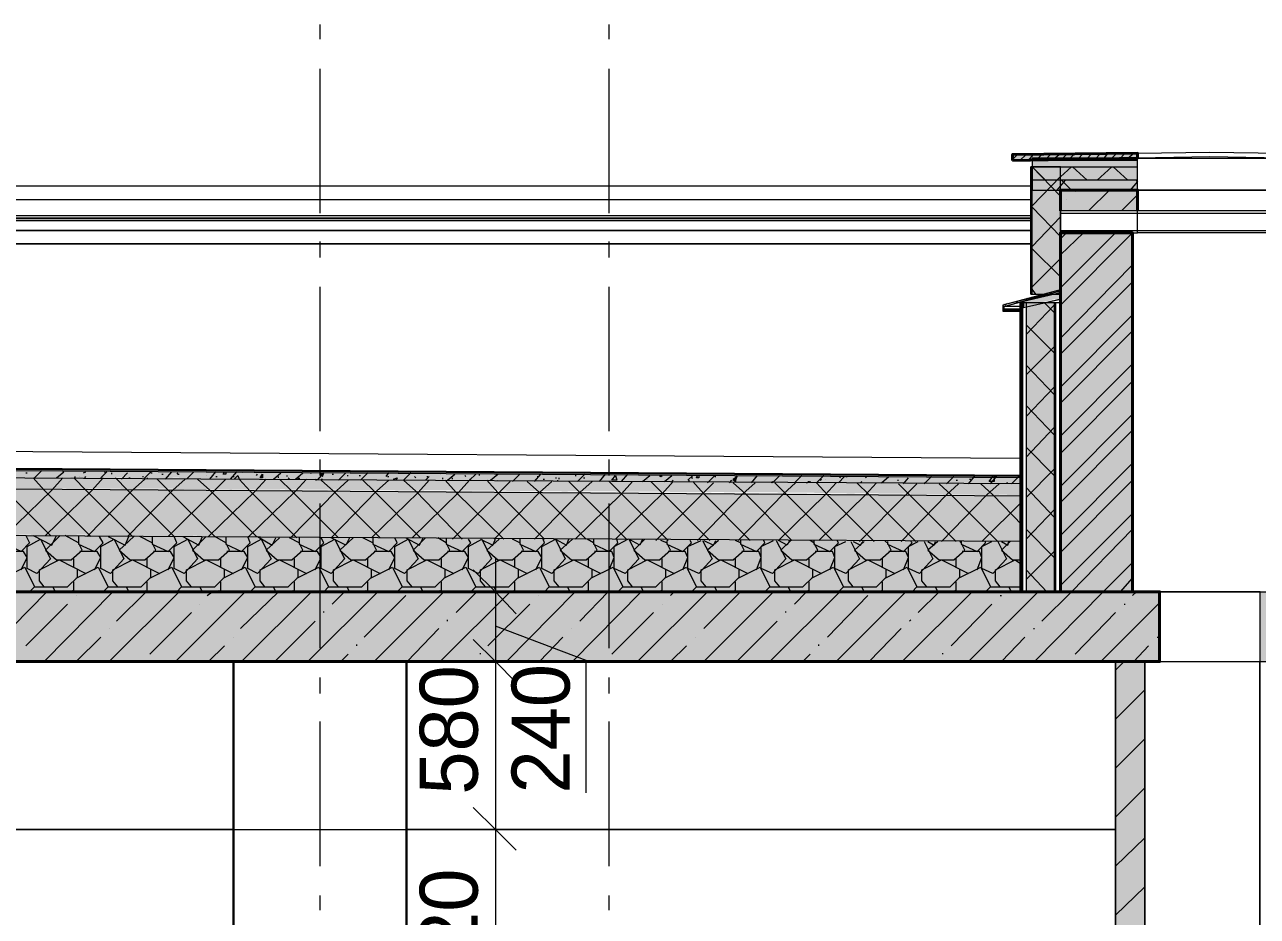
# Model space of a CAD drawing. Header units: millimetres. Extents: x -135211 to 49383, y -8033 to 228499.
# Drawn here: x -73166 to -68908, y 10662 to 13744 of the extents above; entities that cross this region are included whole.
import ezdxf

# ---------------------------------------------------------------- set-up
doc = ezdxf.new("R2010")
doc.units = ezdxf.units.MM
doc.layers.add('PDF _Геометрия', color=7, linetype='Continuous', true_color=0x1d1d1d)
doc.layers.add('PDF _Сплошная заливка', color=7, linetype='Continuous', true_color=0xffffff)
doc.layers.add('PDF _Текст', color=7, linetype='Continuous')

msp = doc.modelspace()

# ---------------------------------------------------------------- hatches: boundary and pattern name
at = {"layer": 'PDF _Сплошная заливка', "transparency": 33554559}
h = msp.add_hatch(color=256, dxfattribs=at)
h.paths.add_polyline_path([(-69322.1, 13282.3), (-69322.1, 13299.2), (-69753.9, 13299.2), (-69753.9, 13278), (-69538, 13282.3)])
h.paths.add_polyline_path([(-68441.7, 13278), (-68390.9, 13273.8), (-68390.9, 13299.2), (-68822.6, 13299.2), (-68822.6, 13282.3), (-68632.1, 13282.3)])
h = msp.add_hatch(color=256, dxfattribs=at)
h.paths.add_polyline_path([(-69322.1, 13252.6), (-69322.1, 13273.8), (-69686.2, 13273.8), (-69686.2, 13252.6)])
h.paths.add_polyline_path([(-68822.6, 13273.8), (-68822.6, 13252.6), (-68458.6, 13252.6), (-68458.6, 13273.8)])
h = msp.add_hatch(color=256, dxfattribs=at)
h.paths.add_polyline_path([(-69322.1, 13206.1), (-69322.1, 13252.6), (-69686.2, 13252.6), (-69686.2, 13206.1)])
h.paths.add_polyline_path([(-68822.6, 13252.6), (-68822.6, 13206.1), (-68458.6, 13206.1), (-68458.6, 13252.6)])
h = msp.add_hatch(color=256, dxfattribs=at)
h.paths.add_polyline_path([(-69322.1, 13172.2), (-69322.1, 13206.1), (-69686.2, 13206.1), (-69686.2, 13172.2)])
h.paths.add_polyline_path([(-68822.6, 13206.1), (-68822.6, 13172.2), (-68458.6, 13172.2), (-68458.6, 13206.1)])
h = msp.add_hatch(color=256, dxfattribs=at)
h.paths.add_polyline_path([(-69322.1, 13100.2), (-69322.1, 13172.2), (-69588.8, 13172.2), (-69588.8, 13100.2)])
h.paths.add_polyline_path([(-68822.6, 13172.2), (-68822.6, 13100.2), (-68556, 13100.2), (-68556, 13172.2)])
h = msp.add_hatch(color=256, dxfattribs=at)
h.paths.add_polyline_path([(-69660.8, 12812.4), (-69652.3, 12808.2), (-69652.3, 12812.4)])
h.paths.add_polyline_path([(-69707.3, 12799.7), (-69694.7, 12795.5), (-69694.7, 12799.7)])
h.paths.add_polyline_path([(-69737, 12791.2), (-69724.3, 12787), (-69724.3, 12791.2)])
h.paths.add_polyline_path([(-69673.5, 12808.2), (-69665, 12803.9), (-69665, 12808.2)])
h.paths.add_polyline_path([(-69753.9, 12787), (-69737, 12782.8), (-69737, 12787)])
h.paths.add_polyline_path([(-69643.9, 12816.6), (-69639.6, 12812.4), (-69639.6, 12816.6)])
h.paths.add_polyline_path([(-69724.3, 12795.5), (-69711.6, 12791.2), (-69711.6, 12795.5)])
h.paths.add_polyline_path([(-69626.9, 12820.9), (-69622.7, 12816.6), (-69622.7, 12820.9)])
h.paths.add_polyline_path([(-69690.4, 12803.9), (-69682, 12799.7), (-69682, 12803.9)])
h.paths.add_polyline_path([(-69787.8, 12757.4), (-69783.5, 12774.3), (-69766.6, 12778.5), (-69753.9, 12782.8), (-69770.8, 12782.8), (-69787.8, 12778.5)])
h = msp.add_hatch(color=256, dxfattribs=at)
h.paths.add_polyline_path([(-69715.8, 12770.1), (-69694.7, 12774.3), (-69660.8, 12782.8), (-69639.6, 12787), (-69605.8, 12795.5), (-69588.8, 12795.5), (-69588.8, 12816.6), (-69605.8, 12816.6), (-69639.6, 12808.2), (-69660.8, 12803.9), (-69694.7, 12795.5), (-69715.8, 12791.2)])
h.paths.add_polyline_path([(-68429, 12791.2), (-68479.8, 12803.9), (-68500.9, 12808.2), (-68534.8, 12816.6), (-68556, 12816.6), (-68556, 12795.5), (-68539, 12795.5), (-68454.4, 12774.3), (-68429, 12765.8)])
h = msp.add_hatch(color=256, dxfattribs=at)
h.paths.add_polyline_path([(-63163, 12198.6), (-63332.3, 12190.1), (-63421.2, 12185.9), (-63590.6, 12177.4), (-63679.5, 12173.2), (-63848.8, 12164.7), (-63937.7, 12160.5), (-64107, 12152), (-64797, 12147.8), (-64797, 12152), (-66007.6, 12160.5), (-66608.7, 12164.7), (-67819.4, 12173.2), (-68424.7, 12173.2), (-68424.7, 12147.8), (-67730.5, 12147.8), (-65647.8, 12135.1), (-64957.8, 12130.9), (-64102.8, 12126.6), (-64102.8, 12130.9), (-63171.5, 12173.2), (-63078.4, 12173.2), (-63078.4, 12198.6)])
h.paths.add_polyline_path([(-76467.6, 12274.8), (-76985.2, 12286), (-77245.3, 12286), (-77245.3, 12262.1), (-77047.5, 12262.1), (-76852.8, 12257.9), (-76653.8, 12253.6), (-76459.1, 12249.4), (-76260.1, 12245.2), (-76065.4, 12240.9), (-75866.5, 12236.7), (-75671.7, 12232.5), (-75472.8, 12228.2), (-75083.3, 12219.8), (-74884.4, 12215.5), (-74689.7, 12211.3), (-74490.7, 12207.1), (-74296, 12202.8), (-74097, 12198.6), (-73902.3, 12194.4), (-73703.4, 12190.1), (-73313.9, 12181.7), (-72615.5, 12177.4), (-71921.2, 12173.2), (-71222.8, 12169), (-70528.6, 12164.7), (-69720, 12160.5), (-69720, 12181.7), (-70325.4, 12185.9), (-71544.5, 12194.4), (-72149.8, 12198.6), (-73369, 12207.1), (-73559.4, 12211.3), (-74338.3, 12228.2), (-74528.8, 12232.5), (-75307.7, 12249.4), (-75498.2, 12253.6), (-76277.1, 12270.6)])
h = msp.add_hatch(color=256, dxfattribs=at)
h.paths.add_polyline_path([(-63171.5, 12173.2), (-64102.8, 12130.9), (-64898.6, 12126.6), (-64898.6, 12130.9), (-65605.5, 12135.1), (-66308.2, 12139.3), (-67015.1, 12143.6), (-67717.8, 12147.8), (-68424.7, 12147.8), (-68424.7, 12105.5), (-67730.5, 12105.5), (-65647.8, 12092.8), (-64957.8, 12088.5), (-64107, 12084.3), (-64107, 12088.5), (-63937.7, 12097), (-63848.8, 12101.2), (-63679.5, 12109.7), (-63590.6, 12113.9), (-63421.2, 12122.4), (-63332.3, 12126.6), (-63163, 12135.1), (-63078.4, 12135.1), (-63078.4, 12173.2)])
h.paths.add_polyline_path([(-76467.6, 12249.4), (-76986, 12260.7), (-77245.3, 12260.7), (-77245.3, 12224), (-77047.5, 12224), (-76852.8, 12219.8), (-76653.8, 12215.5), (-76459.1, 12211.3), (-76260.1, 12207.1), (-76065.4, 12202.8), (-75866.5, 12198.6), (-75671.7, 12194.4), (-75472.8, 12190.1), (-75083.3, 12181.7), (-74884.4, 12177.4), (-74689.7, 12173.2), (-74490.7, 12169), (-74296, 12164.7), (-74097, 12160.5), (-73902.3, 12156.3), (-73703.4, 12152), (-73313.9, 12143.6), (-72615.5, 12139.3), (-71921.2, 12135.1), (-71222.8, 12130.9), (-70528.6, 12126.6), (-70122.2, 12122.4), (-69720, 12118.2), (-69720, 12160.5), (-71176.2, 12169), (-71908.5, 12173.2), (-72636.6, 12177.4), (-73369, 12181.7), (-73559.4, 12185.9), (-74338.3, 12202.8), (-74528.8, 12207.1), (-75307.7, 12224), (-75498.2, 12228.2), (-76277.1, 12245.2)])
h = msp.add_hatch(color=256, dxfattribs=at)
h.paths.add_polyline_path([(-63163, 12135.1), (-63332.3, 12126.6), (-63421.2, 12122.4), (-63590.6, 12113.9), (-63679.5, 12109.7), (-63848.8, 12101.2), (-63937.7, 12097), (-64107, 12088.5), (-64898.6, 12084.3), (-64898.6, 12088.5), (-65605.5, 12092.8), (-66308.2, 12097), (-67015.1, 12101.2), (-67717.8, 12105.5), (-68424.7, 12105.5), (-68424.7, 11948.8), (-67844.8, 11948.8), (-67269.1, 11944.6), (-66689.2, 11940.4), (-66113.5, 11936.1), (-65533.5, 11931.9), (-64957.8, 11927.7), (-64107, 11923.4), (-64107, 11927.7), (-63937.7, 11936.1), (-63848.8, 11940.4), (-63679.5, 11948.8), (-63590.6, 11953.1), (-63421.2, 11961.5), (-63332.3, 11965.8), (-63163, 11974.2), (-63078.4, 11974.2), (-63078.4, 12135.1)])
h.paths.add_polyline_path([(-76467.6, 12211.3), (-76976.9, 12222.4), (-77245.3, 12222.4), (-77245.3, 12063.1), (-77047.5, 12063.1), (-76852.8, 12058.9), (-76653.8, 12054.7), (-76459.1, 12050.4), (-76260.1, 12046.2), (-76065.4, 12042), (-75866.5, 12037.7), (-75671.7, 12033.5), (-75472.8, 12029.3), (-75083.3, 12020.8), (-74884.4, 12016.6), (-74689.7, 12012.3), (-74490.7, 12008.1), (-74296, 12003.9), (-74097, 11999.6), (-73902.3, 11995.4), (-73703.4, 11991.2), (-73313.9, 11982.7), (-72615.5, 11978.5), (-71921.2, 11974.2), (-71222.8, 11970), (-70528.6, 11965.8), (-69720, 11961.5), (-69720, 12118.2), (-70325.4, 12122.4), (-71544.5, 12130.9), (-72149.8, 12135.1), (-73369, 12143.6), (-73559.4, 12147.8), (-74338.3, 12164.7), (-74528.8, 12169), (-75307.7, 12185.9), (-75498.2, 12190.1), (-76277.1, 12207.1)])
h = msp.add_hatch(color=256, dxfattribs=at)
h.paths.add_polyline_path([(-63163, 11974.2), (-63332.3, 11965.8), (-63421.2, 11961.5), (-63590.6, 11953.1), (-63679.5, 11948.8), (-63848.8, 11940.4), (-63937.7, 11936.1), (-64107, 11927.7), (-64797, 11923.4), (-64797, 11927.7), (-66007.6, 11936.1), (-66608.7, 11940.4), (-67819.4, 11948.8), (-68424.7, 11948.8), (-68424.7, 11783.8), (-63078.4, 11783.8), (-63078.4, 11974.2)])
h.paths.add_polyline_path([(-76078.1, 12042), (-76974.2, 12061.5), (-77245.3, 12061.5), (-77245.3, 11783.8), (-69720, 11783.8), (-69720, 11961.5), (-72632.4, 11978.5), (-73364.7, 11982.7), (-73555.2, 11986.9), (-74528.8, 12008.1), (-74719.3, 12012.3), (-75887.6, 12037.7)])
h = msp.add_hatch(color=256, dxfattribs=at)
h.paths.add_polyline_path([(-77648.6, 11783.8), (-77648.6, 11542.8), (-69245.9, 11542.8), (-69245.9, 11783.8)])
h.paths.add_polyline_path([(-50951, 11783.8), (-68898.8, 11783.8), (-68898.8, 11542.8), (-50951, 11542.8)])
h = msp.add_hatch(color=256, dxfattribs=at)
h.paths.add_polyline_path([(-69297.6, 11542.5), (-69398.3, 11542.5), (-69398.3, 10094.8), (-69297.6, 10094.8)])
h.paths.add_polyline_path([(-69297.6, 9692.6), (-69398.3, 9692.6), (-69398.3, 6717.5), (-69297.6, 6717.5)])

# ---------------------------------------------------------------- linework, layer by layer
at = {"layer": 'PDF _Геометрия', "color": 7, "lineweight": 9}
for points in [[(-72145.6, 13692.9), (-72145.6, 13743.7)], [(-71146.6, 13692.9), (-71146.6, 13743.7)], [(-72145.6, 13091.8), (-72145.6, 13591.3)], [(-71146.6, 13091.8), (-71146.6, 13591.3)], [(-69690.4, 12812.4), (-69690.4, 13252.6)], [(-69322.1, 13278), (-69686.2, 13278)], [(-69322.1, 13273.8), (-69686.2, 13273.8)], [(-69686.2, 12812.4), (-69686.2, 13252.6), (-69322.1, 13252.6)], [(-69322.1, 13206.1), (-69686.2, 13206.1)], [(-69690.4, 13184.9), (-77149.1, 13184.9)], [(-69690.4, 13138.3), (-77149.1, 13138.3)], [(-69690.4, 13083.3), (-77149.1, 13083.3)], [(-77149.1, 13066.4), (-69690.4, 13066.4), (-77149.1, 13066.4), (-77149.1, 13074.8)], [(-69690.4, 13074.8), (-77149.1, 13074.8), (-69690.4, 13074.8)], [(-69588.8, 13091.8), (-69322.1, 13091.8), (-68822.6, 13091.8), (-68556, 13091.8)], [(-68822.6, 13100.2), (-69322.1, 13100.2)], [(-69588.8, 13032.5), (-69322.1, 13032.5), (-68822.6, 13032.5), (-68556, 13032.5)], [(-72145.6, 12939.4), (-72145.6, 12994.4)], [(-71146.6, 12939.4), (-71146.6, 12994.4)], [(-72145.6, 12338.3), (-72145.6, 12837.8)], [(-71146.6, 12338.3), (-71146.6, 12837.8)], [(-69588.8, 12854.7), (-69588.8, 12825.1), (-69588.8, 12854.7)], [(-69635.4, 12812.4), (-69787.8, 12774.3), (-69787.8, 12753.1), (-69783.5, 12753.1), (-69728.5, 12753.1)], [(-69783.5, 12770.1), (-69626.9, 12812.4)], [(-69724.3, 12782.8), (-69724.3, 11783.8)], [(-69720, 12782.8), (-69720, 11783.8)], [(-69707.3, 12782.8), (-69707.3, 11783.8)], [(-69588.8, 12795.5), (-69639.6, 12782.8)], [(-69610, 12782.8), (-69610, 11783.8)], [(-69605.8, 12782.8), (-69605.8, 11783.8)], [(-69728.5, 12770.1), (-69783.5, 12770.1), (-69783.5, 12757.4), (-69779.3, 12757.4), (-69783.5, 12753.1)], [(-69779.3, 12761.6), (-69783.5, 12757.4)], [(-69783.5, 12757.4), (-69783.5, 12757.4)], [(-69728.5, 12757.4), (-69779.3, 12757.4), (-69779.3, 12761.6), (-69728.5, 12761.6)], [(-73369, 12211.3), (-77229.5, 12296), (-69728.5, 12245.2)], [(-72145.6, 12185.9), (-72145.6, 12240.9)], [(-71146.6, 12185.9), (-71146.6, 12240.9)], [(-72145.6, 11589), (-72145.6, 12088.5)], [(-71146.6, 11589), (-71146.6, 12088.5)], [(-71540.3, 11902.3), (-71540.3, 11542.5), (-71540.3, 10962.5), (-71540.3, 10145.6), (-71540.3, 7444.9), (-71421.7, 7444.9)], [(-71434.4, 11783.8), (-71540.3, 11783.8), (-71663, 11783.8)], [(-69339.1, 11783.8), (-68805.7, 11783.8)], [(-68898.8, 11542.5), (-68898.8, 11783.8), (-69245.9, 11783.8), (-69245.9, 11542.5), (-68898.8, 11542.5), (-68695.6, 11542.5), (-68598.3, 11542.5), (-68577.1, 11542.5), (-68577.1, 10962.5), (-66744.2, 10962.5), (-68577.1, 10962.5)], [(-69178.2, 11783.8), (-69161.3, 11783.8), (-68898.8, 11783.8)], [(-71227, 11089.5), (-71227, 11546.7), (-71540.3, 11665.2)], [(-71849.3, 11542.5), (-72446.1, 11542.5)], [(-72443.2, 11539.1), (-72443.2, 6840.3), (-72443.2, 7441.6)], [(-71846.2, 11539.1), (-71846.2, 6840.3), (-71846.2, 7441.6)], [(-71434.4, 11542.5), (-71540.3, 11542.5), (-71663, 11542.5)], [(-69398.3, 11542.5), (-69398.3, 8109.5)], [(-69398.3, 10094.8), (-69398.3, 9692.6), (-69398.3, 10094.8), (-69296.7, 10094.8), (-69296.7, 11542.5), (-69398.3, 11542.5), (-69398.3, 10094.8), (-69296.7, 10094.8), (-69296.7, 9692.6), (-69398.3, 9692.6), (-69296.7, 9692.6)], [(-69297.6, 11543.3), (-69297.6, 6717.5), (-68899.4, 6717.5), (-68899.4, 11543.3), (-68899.4, 6717.5), (-68696.5, 6717.5), (-68696.5, 11543.3)], [(-69245.9, 11542.5), (-69296.7, 11542.5)], [(-72145.6, 11432.4), (-72145.6, 11487.4)], [(-71146.6, 11432.4), (-71146.6, 11487.4)], [(-72145.6, 10835.5), (-72145.6, 11335.1)], [(-71146.6, 10835.5), (-71146.6, 11335.1)], [(-72446.1, 10962.5), (-71540.3, 10962.5), (-71421.7, 10962.5)], [(-72145.6, 10683.2), (-72145.6, 10734)], [(-71146.6, 10683.2), (-71146.6, 10734)]]:
    msp.add_lwpolyline(points, dxfattribs=at)
at = {"layer": 'PDF _Геометрия', "color": 7, "lineweight": 40}
for points in [[(-69753.9, 13273.8), (-69322.1, 13282.3), (-69322.1, 13299.2), (-69753.9, 13295)], [(-69339.1, 11783.8), (-69339.1, 13024), (-69588.8, 13024), (-69588.8, 11783.8)]]:
    msp.add_lwpolyline(points, close=True, dxfattribs=at)
at = {"layer": 'PDF _Геометрия', "lineweight": 9}
for points in [[(-69753.9, 13278), (-69737, 13295)], [(-69728.5, 13273.8), (-69707.3, 13295)], [(-69698.9, 13273.8), (-69682, 13295)], [(-69673.5, 13273.8), (-69652.3, 13295)], [(-69643.9, 13273.8), (-69622.7, 13295)], [(-69614.2, 13278), (-69593.1, 13295)], [(-69584.6, 13278), (-69567.7, 13295)], [(-69559.2, 13278), (-69538, 13299.2)], [(-69529.6, 13278), (-69508.4, 13299.2)], [(-69499.9, 13278), (-69478.8, 13299.2)], [(-69470.3, 13278), (-69449.1, 13299.2)], [(-69440.7, 13278), (-69423.7, 13299.2)], [(-69415.3, 13278), (-69394.1, 13299.2)], [(-69385.6, 13278), (-69364.5, 13299.2)], [(-69356, 13282.3), (-69334.8, 13299.2)], [(-69326.4, 13282.3), (-69322.1, 13286.5)], [(-69588.8, 13151), (-69686.2, 13252.6), (-69639.6, 13206.1)], [(-69601.5, 13206.1), (-69550.7, 13252.6)], [(-69495.7, 13206.1), (-69546.5, 13252.6)], [(-69461.8, 13206.1), (-69411, 13252.6)], [(-69356, 13206.1), (-69406.8, 13252.6)], [(-69686.2, 13117.2), (-69588.8, 13218.8)], [(-69571.9, 13206.1), (-69601.5, 13172.2)], [(-69550.7, 13172.2), (-69584.6, 13206.1)], [(-69322.1, 13201.8), (-69347.5, 13172.2)], [(-69322.1, 13197.6), (-69326.4, 13206.1)], [(-69538, 13168), (-69529.6, 13172.2)], [(-69491.5, 13100.2), (-69419.5, 13172.2)], [(-69567.7, 13138.3), (-69567.7, 13138.3)], [(-69377.2, 13100.2), (-69322.1, 13155.3)], [(-69588.8, 13011.3), (-69686.2, 13112.9)], [(-69686.2, 12977.5), (-69588.8, 13079.1)], [(-69588.8, 13002.9), (-69567.7, 13024)], [(-69588.8, 12833.6), (-69398.3, 13024)], [(-69588.8, 12947.9), (-69508.4, 13024)], [(-69588.8, 12774.3), (-69339.1, 13024)], [(-69588.8, 12871.7), (-69686.2, 12969)], [(-69686.2, 12837.8), (-69588.8, 12935.2)], [(-69588.8, 12660), (-69339.1, 12914)], [(-69673.5, 12812.4), (-69686.2, 12829.3)], [(-69622.7, 12816.6), (-69618.5, 12816.6)], [(-69588.8, 12605), (-69339.1, 12854.7)], [(-69588.8, 12850.5), (-69588.8, 12850.5)], [(-69588.8, 12820.9), (-69588.8, 12820.9)], [(-69779.3, 12774.3), (-69775.1, 12778.5)], [(-69741.2, 12782.8), (-69737, 12787)], [(-69707.3, 12672.7), (-69610, 12774.3)], [(-69698.9, 12795.5), (-69698.9, 12795.5)], [(-69660.8, 12803.9), (-69660.8, 12808.2)], [(-69610, 12748.9), (-69643.9, 12782.8)], [(-69787.8, 12765.8), (-69783.5, 12765.8)], [(-69588.8, 12490.7), (-69339.1, 12740.4)], [(-69610, 12609.2), (-69707.3, 12706.6)], [(-69588.8, 12435.6), (-69339.1, 12685.4)], [(-69707.3, 12533), (-69610, 12630.4)], [(-69610, 12465.3), (-69707.3, 12566.9)], [(-69588.8, 12321.4), (-69339.1, 12571.1)], [(-69707.3, 12389.1), (-69610, 12490.7)], [(-69588.8, 12262.1), (-69339.1, 12511.8)], [(-69610, 12325.6), (-69707.3, 12427.2)], [(-69588.8, 12147.8), (-69339.1, 12397.6)], [(-69707.3, 12249.4), (-69610, 12351)], [(-69588.8, 12092.8), (-69339.1, 12342.5)], [(-69610, 12185.9), (-69707.3, 12283.3)], [(-69588.8, 11978.5), (-69339.1, 12228.2)], [(-73076.9, 11978.5), (-73237.7, 12139.3), (-73280.1, 12177.4), (-73254.7, 12202.8)], [(-73161.5, 11978.5), (-73148.8, 11953.1), (-73178.5, 11923.4), (-73233.5, 11948.8), (-73233.5, 11978.5), (-73072.6, 12135.1), (-73034.5, 12177.4)], [(-73161.5, 12194.4), (-73157.3, 12194.4)], [(-72937.2, 11974.2), (-73098, 12135.1), (-73136.1, 12177.4)], [(-73131.9, 12177.4), (-73106.5, 12202.8)], [(-73093.8, 11978.5), (-72932.9, 12135.1), (-72894.9, 12177.4)], [(-73051.5, 12177.4), (-73055.7, 12177.4), (-73030.3, 12198.6)], [(-73051.5, 12177.4), (-73051.5, 12177.4)], [(-72793.3, 11974.2), (-72954.1, 12135.1), (-72996.4, 12177.4)], [(-72992.2, 12181.7), (-72992.2, 12177.4)], [(-72975.3, 12181.7), (-72975.3, 12181.7)], [(-72962.6, 12194.4), (-72954.1, 12198.6)], [(-72958.3, 12177.4), (-72954.1, 12181.7)], [(-72903.3, 12177.4), (-72882.2, 12198.6)], [(-72890.6, 12198.6), (-72886.4, 12194.4)], [(-72865.2, 12190.1), (-72865.2, 12194.4)], [(-72725.5, 11974.2), (-72725.5, 11948.8), (-72670.5, 11923.4), (-72640.9, 11953.1), (-72649.3, 11974.2), (-72810.2, 12135.1), (-72852.5, 12177.4)], [(-72831.4, 12173.2), (-72810.2, 12194.4)], [(-72822.9, 12198.6), (-72822.9, 12198.6)], [(-72806, 12177.4), (-72801.7, 12177.4)], [(-72759.4, 12181.7), (-72755.2, 12181.7)], [(-72755.2, 12173.2), (-72729.8, 12198.6)], [(-72742.5, 12177.4), (-72742.5, 12173.2)], [(-72729.8, 12194.4), (-72725.5, 12194.4)], [(-72691.7, 12190.1), (-72687.4, 12190.1)], [(-72679, 12173.2), (-72657.8, 12198.6)], [(-72640.9, 12194.4), (-72636.6, 12190.1), (-72632.4, 12190.1)], [(-72607, 12173.2), (-72581.6, 12198.6)], [(-72539.3, 12185.9), (-72539.3, 12185.9)], [(-72526.6, 12173.2), (-72505.4, 12198.6)], [(-72505.4, 12181.7), (-72501.2, 12181.7)], [(-72471.5, 12198.6), (-72471.5, 12190.1), (-72480, 12190.1), (-72475.8, 12198.6)], [(-72454.6, 12173.2), (-72433.4, 12198.6)], [(-72446.1, 12181.7), (-72441.9, 12181.7)], [(-72437.7, 12173.2), (-72441.9, 12173.2), (-72429.2, 12185.9), (-72425, 12173.2), (-72386.9, 12130.9), (-72226, 11970)], [(-72412.3, 12194.4), (-72412.3, 12194.4)], [(-72365.7, 12185.9), (-72361.5, 12190.1)], [(-72348.8, 12181.7), (-72348.8, 12177.4)], [(-72306.5, 12173.2), (-72281.1, 12194.4)], [(-72289.5, 12177.4), (-72289.5, 12181.7)], [(-72259.9, 12185.9), (-72259.9, 12181.7)], [(-72255.7, 12177.4), (-72251.4, 12173.2)], [(-72230.3, 12173.2), (-72204.9, 12194.4)], [(-72221.8, 12173.2), (-72217.6, 12177.4), (-72217.6, 12173.2)], [(-72196.4, 12194.4), (-72196.4, 12194.4)], [(-72179.5, 12194.4), (-72175.2, 12194.4)], [(-72154.1, 12169), (-72132.9, 12194.4), (-72145.6, 12190.1), (-72137.1, 12181.7), (-72132.9, 12194.4)], [(-72103.3, 12190.1), (-72099, 12190.1)], [(-72082.1, 12169), (-72056.7, 12194.4)], [(-72052.5, 12185.9), (-72048.2, 12185.9)], [(-72010.1, 12185.9), (-72005.9, 12185.9)], [(-72005.9, 12169), (-71980.5, 12194.4)], [(-71917, 12181.7), (-71908.5, 12194.4)], [(-71912.8, 12181.7), (-71908.5, 12181.7)], [(-71654.6, 11965.8), (-71815.4, 12130.9), (-71857.7, 12169), (-71832.4, 12194.4)], [(-71828.1, 11970), (-71667.3, 12126.6), (-71629.2, 12169), (-71608, 12190.1)], [(-71819.7, 12181.7), (-71815.4, 12177.4)], [(-71781.6, 12169), (-71768.9, 12181.7)], [(-71777.3, 12181.7), (-71773.1, 12181.7)], [(-71730.8, 12190.1), (-71730.8, 12190.1)], [(-71722.3, 12177.4), (-71722.3, 12173.2)], [(-71705.4, 12169), (-71680, 12190.1)], [(-71688.4, 12173.2), (-71688.4, 12177.4)], [(-71646.1, 12185.9), (-71641.9, 12181.7)], [(-71595.3, 12185.9), (-71595.3, 12190.1)], [(-71557.2, 12169), (-71531.8, 12190.1)], [(-71481, 12164.7), (-71455.6, 12190.1)], [(-71404.8, 12164.7), (-71383.6, 12190.1)], [(-71396.3, 12181.7), (-71392.1, 12181.7)], [(-71332.8, 12177.4), (-71328.6, 12177.4)], [(-71320.1, 12173.2), (-71320.1, 12177.4)], [(-71265.1, 12185.9), (-71260.9, 12185.9)], [(-71256.7, 12164.7), (-71231.3, 12190.1)], [(-71235.5, 12177.4), (-71231.3, 12177.4)], [(-71180.5, 12164.7), (-71159.3, 12190.1)], [(-71104.3, 12164.7), (-71083.1, 12190.1)], [(-71032.3, 12164.7), (-71006.9, 12185.9)], [(-70973, 12185.9), (-70968.8, 12181.7), (-70964.6, 12185.9)], [(-70956.1, 12164.7), (-70930.7, 12185.9)], [(-70875.7, 12169), (-70858.7, 12185.9)], [(-70863, 12177.4), (-70858.7, 12177.4)], [(-70837.6, 12185.9), (-70837.6, 12177.4), (-70846, 12177.4), (-70841.8, 12185.9)], [(-70807.9, 12160.5), (-70782.5, 12185.9)], [(-70782.5, 12181.7), (-70778.3, 12181.7)], [(-70710.6, 12181.7), (-70706.4, 12185.9)], [(-70655.6, 12160.5), (-70634.4, 12185.9)], [(-70587.8, 12160.5), (-70583.6, 12164.7), (-70583.6, 12160.5), (-70558.2, 12185.9)], [(-70507.4, 12160.5), (-70482, 12185.9)], [(-70232.3, 11957.3), (-70393.1, 12118.2), (-70431.2, 12160.5), (-70405.8, 12185.9)], [(-70355, 12160.5), (-70333.8, 12181.7)], [(-70350.8, 12177.4), (-70346.5, 12181.7)], [(-70329.6, 12181.7), (-70325.4, 12181.7)], [(-70261.9, 12177.4), (-70257.6, 12181.7)], [(-70206.9, 12160.5), (-70181.5, 12181.7)], [(-70130.7, 12156.3), (-70113.7, 12177.4)], [(-70058.7, 12156.3), (-70033.3, 12181.7)], [(-69982.5, 12156.3), (-69957.1, 12181.7)], [(-69965.6, 12173.2), (-69961.3, 12177.4)], [(-69906.3, 12156.3), (-69885.1, 12181.7)], [(-69817.4, 12181.7), (-69817.4, 12164.7), (-69834.3, 12164.7), (-69821.6, 12181.7)], [(-69830.1, 12156.3), (-69808.9, 12181.7)], [(-69758.1, 12156.3), (-69732.7, 12181.7)], [(-69707.3, 12109.7), (-69610, 12207.1)], [(-72949.9, 11974.2), (-72793.3, 12135.1), (-72750.9, 12173.2)], [(-72810.2, 11974.2), (-72653.6, 12135.1), (-72611.2, 12173.2)], [(-72539.3, 11974.2), (-72585.8, 11927.7), (-72547.7, 11893.8), (-72496.9, 11893.8), (-72458.8, 11927.7), (-72471.5, 11953.1), (-72509.6, 11974.2), (-72670.5, 12135.1), (-72708.6, 12173.2)], [(-72670.5, 11974.2), (-72509.6, 12135.1), (-72471.5, 12173.2)], [(-72365.7, 11974.2), (-72526.6, 12135.1), (-72568.9, 12173.2)], [(-72530.8, 11974.2), (-72370, 12130.9), (-72331.9, 12173.2)], [(-72391.1, 11974.2), (-72230.3, 12130.9), (-72192.2, 12173.2)], [(-72378.4, 12173.2), (-72378.4, 12173.2)], [(-72082.1, 11970), (-72243, 12130.9), (-72285.3, 12173.2)], [(-72247.2, 11970), (-72090.6, 12130.9), (-72048.2, 12169)], [(-72162.5, 12173.2), (-72158.3, 12169)], [(-72141.4, 12173.2), (-72137.1, 12173.2)], [(-71938.2, 11970), (-72099, 12130.9), (-72141.4, 12169)], [(-72044, 11970), (-72056.7, 11944.6), (-72107.5, 11970), (-71950.9, 12130.9), (-71908.5, 12169)], [(-71798.5, 11970), (-71959.3, 12130.9), (-71997.4, 12169)], [(-71967.8, 11970), (-71807, 12126.6), (-71768.9, 12169)], [(-71929.7, 12169), (-71929.7, 12169)], [(-71510.6, 11965.8), (-71675.7, 12126.6), (-71713.8, 12169)], [(-71688.4, 11965.8), (-71527.6, 12126.6), (-71489.5, 12164.7)], [(-71629.2, 12173.2), (-71624.9, 12169)], [(-71370.9, 11965.8), (-71531.8, 12126.6), (-71569.9, 12169)], [(-71531.8, 12169), (-71531.8, 12169)], [(-71430.2, 12164.7), (-71387.9, 12126.6), (-71345.5, 12164.7)], [(-71375.2, 12173.2), (-71370.9, 12173.2)], [(-71324.4, 12164.7), (-71324.4, 12169)], [(-71286.3, 12164.7), (-71248.2, 12126.6), (-71205.9, 12164.7)], [(-71146.6, 12164.7), (-71104.3, 12122.4), (-71066.2, 12164.7)], [(-71125.4, 11965.8), (-70964.6, 12122.4), (-70926.5, 12164.7)], [(-71015.4, 12173.2), (-71015.4, 12173.2)], [(-70799.5, 11961.5), (-70960.3, 12122.4), (-71002.7, 12164.7)], [(-70985.7, 11961.5), (-70824.9, 12122.4), (-70786.8, 12160.5)], [(-70930.7, 12164.7), (-70926.5, 12169)], [(-70871.4, 12164.7), (-70871.4, 12169)], [(-70659.8, 11961.5), (-70820.6, 12122.4), (-70858.7, 12164.7)], [(-70841.8, 11961.5), (-70685.2, 12122.4), (-70642.9, 12160.5)], [(-70731.8, 12160.5), (-70723.3, 12169)], [(-70515.9, 11961.5), (-70676.7, 12122.4), (-70719.1, 12160.5)], [(-70702.1, 11961.5), (-70545.5, 12122.4), (-70503.2, 12160.5)], [(-70376.2, 11961.5), (-70537, 12122.4), (-70575.1, 12160.5)], [(-70524.3, 11961.5), (-70532.8, 11944.6), (-70562.4, 11961.5), (-70401.6, 12118.2), (-70363.5, 12160.5)], [(-70465.1, 12160.5), (-70452.4, 12164.7), (-70452.4, 12160.5)], [(-70465.1, 12160.5), (-70465.1, 12160.5)], [(-70460.8, 12164.7), (-70456.6, 12164.7)], [(-70422.7, 11961.5), (-70261.9, 12118.2), (-70223.8, 12160.5)], [(-70418.5, 12169), (-70414.3, 12173.2)], [(-70401.6, 12173.2), (-70401.6, 12173.2)], [(-70088.3, 11957.3), (-70249.2, 12118.2), (-70291.5, 12160.5)], [(-70283, 11957.3), (-70122.2, 12118.2), (-70084.1, 12156.3)], [(-70278.8, 12160.5), (-70274.6, 12164.7)], [(-70151.8, 12169), (-70147.6, 12169)], [(-69948.6, 11957.3), (-70109.5, 12118.2), (-70147.6, 12156.3)], [(-70139.1, 11957.3), (-69982.5, 12118.2), (-69940.2, 12156.3)], [(-70058.7, 12160.5), (-70054.5, 12160.5)], [(-70007.9, 12156.3), (-69965.6, 12118.2), (-69804.7, 11957.3), (-69775.1, 11898), (-69821.6, 11847.3), (-69859.7, 11864.2), (-69859.7, 11940.4), (-69825.9, 11957.3)], [(-69999.4, 11957.3), (-69842.8, 12118.2), (-69800.5, 12156.3)], [(-69948.6, 12169), (-69944.4, 12169)], [(-69902.1, 12173.2), (-69897.8, 12173.2)], [(-69720, 12012.3), (-69821.6, 12118.2), (-69864, 12156.3)], [(-69775.1, 12160.5), (-69770.8, 12160.5)], [(-69720, 12152), (-69720, 12156.3)], [(-69610, 12042), (-69707.3, 12143.6)], [(-69588.8, 11919.2), (-69339.1, 12169)], [(-71544.5, 11965.8), (-71387.9, 12126.6), (-71227, 11965.8)], [(-71404.8, 11965.8), (-71248.2, 12126.6), (-71087.3, 11965.8)], [(-71265.1, 11965.8), (-71104.3, 12122.4), (-70943.4, 11961.5)], [(-69859.7, 11957.3), (-69720, 12097)], [(-69707.3, 11965.8), (-69610, 12067.4)], [(-69588.8, 11804.9), (-69339.1, 12054.7)], [(-73136.1, 11978.5), (-73072.6, 11944.6), (-73055.7, 11978.5)], [(-73043, 11978.5), (-73093.8, 11927.7), (-73055.7, 11893.8), (-73004.9, 11893.8), (-72966.8, 11927.7), (-72979.5, 11953.1), (-73026.1, 11978.5)], [(-72979.5, 11974.2), (-72979.5, 11948.8), (-72924.5, 11923.4), (-72894.9, 11953.1), (-72907.6, 11974.2)], [(-72877.9, 11974.2), (-72818.7, 11944.6), (-72806, 11974.2)], [(-72789, 11974.2), (-72839.8, 11927.7), (-72801.7, 11893.8), (-72750.9, 11893.8), (-72712.8, 11927.7), (-72725.5, 11953.1), (-72767.9, 11974.2)], [(-72619.7, 11974.2), (-72564.7, 11944.6), (-72552, 11974.2)], [(-72471.5, 11974.2), (-72471.5, 11948.8), (-72416.5, 11923.4), (-72386.9, 11953.1), (-72395.3, 11974.2)], [(-72361.5, 11974.2), (-72310.7, 11944.6), (-72298, 11970)], [(-72285.3, 11970), (-72331.9, 11927.7), (-72293.8, 11893.8), (-72243, 11893.8), (-72204.9, 11927.7), (-72217.6, 11953.1), (-72251.4, 11970)], [(-72217.6, 11970), (-72217.6, 11948.8), (-72162.5, 11923.4), (-72132.9, 11953.1), (-72141.4, 11970)], [(-72031.3, 11970), (-72077.9, 11927.7), (-72039.8, 11893.8), (-71989, 11893.8), (-71950.9, 11927.7), (-71963.6, 11953.1), (-71997.4, 11970)], [(-71963.6, 11970), (-71963.6, 11948.8), (-71908.5, 11923.4), (-71878.9, 11953.1), (-71887.4, 11970)], [(-71849.3, 11970), (-71802.7, 11944.6), (-71790, 11970)], [(-71781.6, 11970), (-71823.9, 11927.7), (-71785.8, 11893.8), (-71735, 11893.8), (-71696.9, 11927.7), (-71709.6, 11953.1), (-71739.2, 11970)], [(-71709.6, 11970), (-71709.6, 11948.8), (-71654.6, 11923.4), (-71624.9, 11953.1), (-71633.4, 11965.8)], [(-71591.1, 11965.8), (-71548.7, 11944.6), (-71540.3, 11965.8)], [(-71527.6, 11965.8), (-71569.9, 11927.7), (-71531.8, 11893.8), (-71481, 11893.8), (-71442.9, 11927.7), (-71455.6, 11953.1), (-71481, 11965.8)], [(-71455.6, 11965.8), (-71455.6, 11948.8), (-71400.6, 11923.4), (-71370.9, 11953.1), (-71375.2, 11965.8)], [(-71332.8, 11965.8), (-71299, 11898), (-71345.5, 11847.3), (-71379.4, 11864.2), (-71379.4, 11940.4), (-71332.8, 11965.8), (-71294.8, 11944.6), (-71286.3, 11965.8)], [(-71273.6, 11965.8), (-71315.9, 11927.7), (-71277.8, 11893.8), (-71227, 11893.8), (-71188.9, 11927.7), (-71201.6, 11953.1), (-71222.8, 11965.8)], [(-71201.6, 11965.8), (-71201.6, 11948.8), (-71146.6, 11923.4), (-71117, 11953.1), (-71121.2, 11965.8)], [(-71032.3, 11965.8), (-71040.8, 11944.6), (-71078.9, 11965.8), (-71045, 11898), (-71091.6, 11847.3), (-71129.7, 11864.2), (-71129.7, 11940.4), (-71083.1, 11965.8)], [(-71023.8, 11965.8), (-71061.9, 11927.7), (-71023.8, 11893.8), (-70973, 11893.8), (-70934.9, 11927.7), (-70947.6, 11953.1), (-70968.8, 11961.5)], [(-69610, 11902.3), (-69707.3, 11999.6)], [(-69652.3, 11682.2), (-69550.7, 11783.8), (-69339.1, 11999.6)], [(-73178.5, 11860), (-73157.3, 11902.3), (-73170, 11923.4), (-73229.3, 11923.4)], [(-72924.5, 11860), (-72903.3, 11902.3), (-72916, 11923.4), (-72975.3, 11923.4)], [(-72670.5, 11860), (-72649.3, 11902.3), (-72662, 11923.4), (-72721.3, 11923.4)], [(-72416.5, 11860), (-72395.3, 11902.3), (-72408, 11923.4), (-72467.3, 11923.4)], [(-72162.5, 11860), (-72141.4, 11902.3), (-72154.1, 11923.4), (-72213.3, 11923.4)], [(-71908.5, 11860), (-71887.4, 11902.3), (-71900.1, 11923.4), (-71959.3, 11923.4)], [(-71654.6, 11860), (-71633.4, 11902.3), (-71646.1, 11923.4), (-71705.4, 11923.4)], [(-71400.6, 11860), (-71379.4, 11902.3), (-71392.1, 11923.4), (-71451.4, 11923.4)], [(-71146.6, 11860), (-71129.7, 11902.3), (-71138.1, 11923.4), (-71197.4, 11923.4)], [(-70947.6, 11961.5), (-70947.6, 11948.8), (-70892.6, 11923.4), (-70863, 11953.1), (-70867.2, 11961.5)], [(-70892.6, 11860), (-70875.7, 11902.3), (-70884.1, 11923.4), (-70943.4, 11923.4)], [(-70824.9, 11961.5), (-70791, 11898), (-70837.6, 11847.3), (-70875.7, 11864.2), (-70875.7, 11940.4), (-70829.1, 11961.5)], [(-70820.6, 11961.5), (-70786.8, 11944.6), (-70778.3, 11961.5)], [(-70769.9, 11961.5), (-70807.9, 11927.7), (-70769.9, 11893.8), (-70719.1, 11893.8), (-70681, 11927.7), (-70693.7, 11953.1), (-70710.6, 11961.5)], [(-70693.7, 11961.5), (-70693.7, 11948.8), (-70638.6, 11923.4), (-70609, 11953.1), (-70613.2, 11961.5)], [(-70638.6, 11860), (-70621.7, 11902.3), (-70630.2, 11923.4), (-70689.4, 11923.4)], [(-70570.9, 11961.5), (-70537, 11898), (-70583.6, 11847.3), (-70621.7, 11864.2), (-70621.7, 11940.4), (-70579.4, 11961.5)], [(-70520.1, 11961.5), (-70554, 11927.7), (-70515.9, 11893.8), (-70465.1, 11893.8), (-70427, 11927.7), (-70439.7, 11953.1), (-70452.4, 11961.5)], [(-70439.7, 11961.5), (-70439.7, 11948.8), (-70384.6, 11923.4), (-70355, 11953.1), (-70359.2, 11961.5)], [(-70384.6, 11860), (-70367.7, 11902.3), (-70376.2, 11923.4), (-70435.4, 11923.4)], [(-70312.7, 11957.3), (-70283, 11898), (-70329.6, 11847.3), (-70367.7, 11864.2), (-70367.7, 11940.4), (-70329.6, 11957.3)], [(-70304.2, 11957.3), (-70278.8, 11944.6), (-70270.3, 11957.3)], [(-70266.1, 11957.3), (-70300, 11927.7), (-70261.9, 11893.8), (-70211.1, 11893.8), (-70173, 11927.7), (-70185.7, 11953.1), (-70194.2, 11957.3)], [(-70185.7, 11957.3), (-70185.7, 11948.8), (-70130.7, 11923.4), (-70101, 11953.1), (-70105.3, 11957.3)], [(-70130.7, 11860), (-70113.7, 11902.3), (-70122.2, 11923.4), (-70181.5, 11923.4)], [(-70058.7, 11957.3), (-70029.1, 11898), (-70075.6, 11847.3), (-70113.7, 11864.2), (-70113.7, 11940.4), (-70079.9, 11957.3)], [(-70012.1, 11957.3), (-70046, 11927.7), (-70007.9, 11893.8), (-69957.1, 11893.8), (-69919, 11927.7), (-69931.7, 11953.1), (-69935.9, 11957.3)], [(-70046, 11957.3), (-70024.8, 11944.6), (-70020.6, 11957.3)], [(-69931.7, 11957.3), (-69931.7, 11948.8), (-69876.7, 11923.4), (-69847, 11953.1), (-69847, 11957.3)], [(-69876.7, 11860), (-69859.7, 11902.3), (-69868.2, 11923.4), (-69927.5, 11923.4)], [(-69762.4, 11957.3), (-69792, 11927.7), (-69753.9, 11893.8), (-69720, 11893.8)], [(-69792, 11957.3), (-69770.8, 11944.6), (-69766.6, 11957.3)], [(-69720, 11957.3), (-69720, 11957.3)], [(-69707.3, 11826.1), (-69610, 11923.4)], [(-73098, 11800.7), (-73115, 11821.9), (-73115, 11860), (-73047.2, 11893.8), (-72954.1, 11847.3)], [(-72996.4, 11868.4), (-72996.4, 11898)], [(-72844.1, 11800.7), (-72861, 11821.9), (-72861, 11860), (-72793.3, 11893.8), (-72700.1, 11847.3)], [(-72742.5, 11868.4), (-72742.5, 11898)], [(-72590.1, 11800.7), (-72607, 11821.9), (-72607, 11860), (-72539.3, 11893.8), (-72446.1, 11847.3)], [(-72488.5, 11868.4), (-72488.5, 11898)], [(-72336.1, 11800.7), (-72353, 11821.9), (-72353, 11860), (-72285.3, 11893.8), (-72192.2, 11847.3)], [(-72234.5, 11868.4), (-72234.5, 11898)], [(-72082.1, 11800.7), (-72099, 11821.9), (-72099, 11860), (-72031.3, 11893.8), (-71938.2, 11847.3)], [(-71980.5, 11868.4), (-71980.5, 11898)], [(-71828.1, 11800.7), (-71845, 11821.9), (-71845, 11860), (-71777.3, 11893.8), (-71684.2, 11847.3)], [(-71726.5, 11868.4), (-71726.5, 11898)], [(-71574.1, 11800.7), (-71591.1, 11821.9), (-71591.1, 11860), (-71523.3, 11893.8), (-71430.2, 11847.3)], [(-71472.5, 11868.4), (-71472.5, 11898)], [(-71320.1, 11800.7), (-71337.1, 11821.9), (-71337.1, 11860), (-71269.4, 11893.8), (-71176.2, 11847.3)], [(-71218.6, 11868.4), (-71218.6, 11898)], [(-71066.2, 11800.7), (-71083.1, 11821.9), (-71083.1, 11860), (-71015.4, 11893.8), (-70922.2, 11847.3)], [(-70964.6, 11868.4), (-70964.6, 11898)], [(-70812.2, 11800.7), (-70829.1, 11821.9), (-70829.1, 11860), (-70761.4, 11893.8), (-70668.3, 11847.3)], [(-70710.6, 11868.4), (-70710.6, 11898)], [(-70558.2, 11800.7), (-70575.1, 11821.9), (-70575.1, 11860), (-70507.4, 11893.8), (-70414.3, 11847.3)], [(-70456.6, 11868.4), (-70456.6, 11898)], [(-70304.2, 11800.7), (-70321.1, 11821.9), (-70321.1, 11860), (-70253.4, 11893.8), (-70160.3, 11847.3)], [(-70202.6, 11868.4), (-70202.6, 11898)], [(-70050.2, 11800.7), (-70067.2, 11821.9), (-70067.2, 11860), (-69999.4, 11893.8), (-69906.3, 11847.3)], [(-69948.6, 11868.4), (-69948.6, 11898)], [(-69796.2, 11800.7), (-69813.2, 11821.9), (-69813.2, 11860), (-69745.4, 11893.8), (-69720, 11876.9)], [(-69677.7, 11542.5), (-69440.7, 11783.8), (-69339.1, 11885.4)], [(-73242, 11830.3), (-73165.8, 11868.4), (-73131.9, 11800.7)], [(-73148.8, 11783.8), (-73131.9, 11800.7), (-73017.6, 11800.7), (-72983.7, 11834.6), (-72983.7, 11860)], [(-72988, 11830.3), (-72911.8, 11868.4), (-72877.9, 11800.7)], [(-72894.9, 11783.8), (-72877.9, 11800.7), (-72763.6, 11800.7), (-72729.8, 11834.6), (-72729.8, 11860)], [(-72734, 11830.3), (-72657.8, 11868.4), (-72623.9, 11800.7)], [(-72640.9, 11783.8), (-72623.9, 11800.7), (-72509.6, 11800.7), (-72475.8, 11834.6), (-72475.8, 11860)], [(-72480, 11830.3), (-72403.8, 11868.4), (-72370, 11800.7)], [(-72386.9, 11783.8), (-72370, 11800.7), (-72255.7, 11800.7), (-72221.8, 11834.6), (-72221.8, 11860)], [(-72226, 11830.3), (-72149.8, 11868.4), (-72116, 11800.7)], [(-72132.9, 11783.8), (-72116, 11800.7), (-72001.7, 11800.7), (-71967.8, 11834.6), (-71967.8, 11860)], [(-71972, 11830.3), (-71895.8, 11868.4), (-71862, 11800.7)], [(-71878.9, 11783.8), (-71862, 11800.7), (-71747.7, 11800.7), (-71713.8, 11834.6), (-71713.8, 11860)], [(-71718.1, 11830.3), (-71641.9, 11868.4), (-71608, 11800.7)], [(-71624.9, 11783.8), (-71608, 11800.7), (-71493.7, 11800.7), (-71459.8, 11834.6), (-71459.8, 11860)], [(-71464.1, 11830.3), (-71387.9, 11868.4), (-71354, 11800.7)], [(-71370.9, 11783.8), (-71354, 11800.7), (-71239.7, 11800.7), (-71205.9, 11834.6), (-71205.9, 11860)], [(-71210.1, 11830.3), (-71133.9, 11868.4), (-71100, 11800.7)], [(-71117, 11783.8), (-71100, 11800.7), (-70985.7, 11800.7), (-70951.9, 11834.6), (-70951.9, 11860)], [(-70956.1, 11830.3), (-70879.9, 11868.4), (-70846, 11800.7)], [(-70863, 11783.8), (-70846, 11800.7), (-70731.8, 11800.7), (-70697.9, 11834.6), (-70697.9, 11860)], [(-70702.1, 11830.3), (-70625.9, 11868.4), (-70592.1, 11800.7)], [(-70609, 11783.8), (-70592.1, 11800.7), (-70477.8, 11800.7), (-70443.9, 11834.6), (-70443.9, 11860)], [(-70448.1, 11830.3), (-70371.9, 11868.4), (-70338.1, 11800.7)], [(-70355, 11783.8), (-70338.1, 11800.7), (-70223.8, 11800.7), (-70189.9, 11834.6), (-70189.9, 11860)], [(-70194.2, 11830.3), (-70118, 11868.4), (-70084.1, 11800.7)], [(-70101, 11783.8), (-70084.1, 11800.7), (-69969.8, 11800.7), (-69935.9, 11834.6), (-69935.9, 11860)], [(-69940.2, 11830.3), (-69864, 11868.4), (-69830.1, 11800.7)], [(-69635.4, 11783.8), (-69707.3, 11860)], [(-73059.9, 11783.8), (-73068.4, 11800.7)], [(-72996.4, 11788), (-72996.4, 11817.6)], [(-72806, 11783.8), (-72814.4, 11800.7)], [(-72742.5, 11788), (-72742.5, 11817.6)], [(-72552, 11783.8), (-72560.4, 11800.7)], [(-72488.5, 11788), (-72488.5, 11817.6)], [(-72298, 11783.8), (-72306.5, 11800.7)], [(-72234.5, 11788), (-72234.5, 11817.6)], [(-72044, 11783.8), (-72052.5, 11800.7)], [(-71980.5, 11788), (-71980.5, 11817.6)], [(-71790, 11783.8), (-71798.5, 11800.7)], [(-71726.5, 11788), (-71726.5, 11817.6)], [(-71536, 11783.8), (-71544.5, 11800.7)], [(-71472.5, 11788), (-71472.5, 11817.6)], [(-71282.1, 11783.8), (-71290.5, 11800.7)], [(-71218.6, 11788), (-71218.6, 11817.6)], [(-71028.1, 11783.8), (-71036.5, 11800.7)], [(-70964.6, 11788), (-70964.6, 11817.6)], [(-70774.1, 11783.8), (-70782.5, 11800.7)], [(-70710.6, 11788), (-70710.6, 11817.6)], [(-70520.1, 11783.8), (-70528.6, 11800.7)], [(-70456.6, 11788), (-70456.6, 11817.6)], [(-70266.1, 11783.8), (-70274.6, 11800.7)], [(-70202.6, 11788), (-70202.6, 11817.6)], [(-70012.1, 11783.8), (-70020.6, 11800.7)], [(-69948.6, 11788), (-69948.6, 11817.6)], [(-69847, 11783.8), (-69830.1, 11800.7), (-69720, 11800.7)], [(-69758.1, 11783.8), (-69766.6, 11800.7)], [(-69381.4, 11783.8), (-69339.1, 11830.3)], [(-73326.6, 11542.5), (-73089.6, 11783.8)], [(-73098, 11542.5), (-72861, 11783.8)], [(-73004.9, 11783.8), (-73000.7, 11788), (-72996.4, 11783.8)], [(-72988, 11771.1), (-72988, 11771.1)], [(-72873.7, 11542.5), (-72632.4, 11783.8)], [(-72848.3, 11682.2), (-72746.7, 11783.8)], [(-72750.9, 11783.8), (-72746.7, 11788), (-72742.5, 11783.8)], [(-72645.1, 11542.5), (-72403.8, 11783.8)], [(-72535, 11771.1), (-72518.1, 11783.8)], [(-72496.9, 11783.8), (-72492.7, 11788), (-72488.5, 11783.8)], [(-72420.7, 11656.8), (-72289.5, 11783.8)], [(-72416.5, 11542.5), (-72175.2, 11783.8)], [(-72243, 11783.8), (-72238.7, 11788), (-72234.5, 11783.8)], [(-72187.9, 11542.5), (-71946.6, 11783.8)], [(-72103.3, 11741.4), (-72060.9, 11783.8)], [(-71993.2, 11627.1), (-71849.3, 11771.1)], [(-71989, 11783.8), (-71984.7, 11788), (-71980.5, 11783.8)], [(-71959.3, 11542.5), (-71718.1, 11783.8)], [(-71735, 11783.8), (-71730.8, 11788), (-71726.5, 11783.8)], [(-71730.8, 11542.5), (-71489.5, 11783.8)], [(-71675.7, 11711.8), (-71603.8, 11783.8)], [(-71502.2, 11542.5), (-71265.1, 11783.8)], [(-71481, 11783.8), (-71476.8, 11788), (-71472.5, 11783.8)], [(-71392.1, 11771.1), (-71392.1, 11771.1)], [(-71273.6, 11542.5), (-71036.5, 11783.8)], [(-71248.2, 11682.2), (-71150.8, 11783.8)], [(-71227, 11783.8), (-71222.8, 11788), (-71218.6, 11783.8)], [(-71049.2, 11542.5), (-70807.9, 11783.8)], [(-70973, 11783.8), (-70968.8, 11788), (-70964.6, 11783.8)], [(-70934.9, 11771.1), (-70922.2, 11783.8)], [(-70820.6, 11542.5), (-70579.4, 11783.8)], [(-70820.6, 11656.8), (-70693.7, 11783.8)], [(-70719.1, 11783.8), (-70714.8, 11788), (-70710.6, 11783.8)], [(-70592.1, 11542.5), (-70350.8, 11783.8)], [(-70507.4, 11741.4), (-70465.1, 11783.8), (-70460.8, 11788), (-70456.6, 11783.8)], [(-70393.1, 11627.1), (-70253.4, 11771.1)], [(-70363.5, 11542.5), (-70122.2, 11783.8)], [(-70211.1, 11783.8), (-70206.9, 11788), (-70202.6, 11783.8)], [(-70134.9, 11542.5), (-69893.6, 11783.8)], [(-70079.9, 11711.8), (-70007.9, 11783.8)], [(-69957.1, 11783.8), (-69952.9, 11788), (-69948.6, 11783.8)], [(-69906.3, 11542.5), (-69665, 11783.8)], [(-69796.2, 11771.1), (-69792, 11771.1)], [(-69339.1, 11771.1), (-69326.4, 11783.8)], [(-73161.5, 11597.5), (-73017.6, 11741.4)], [(-72734, 11567.9), (-72590.1, 11711.8)], [(-72560.4, 11741.4), (-72560.4, 11741.4)], [(-72132.9, 11711.8), (-72132.9, 11716)], [(-71565.7, 11597.5), (-71421.7, 11741.4)], [(-71138.1, 11567.9), (-70994.2, 11711.8)], [(-70964.6, 11741.4), (-70964.6, 11741.4)], [(-70537, 11711.8), (-70537, 11716)], [(-69965.6, 11597.5), (-69825.9, 11741.4)], [(-69538, 11567.9), (-69398.3, 11711.8)], [(-69449.1, 11542.5), (-69245.9, 11745.7)], [(-69368.7, 11741.4), (-69364.5, 11741.4)], [(-72302.2, 11542.5), (-72162.5, 11682.2)], [(-71705.4, 11682.2), (-71705.4, 11686.4)], [(-70706.4, 11542.5), (-70566.7, 11682.2)], [(-70109.5, 11682.2), (-70105.3, 11686.4)], [(-72988, 11542.5), (-72903.3, 11627.1)], [(-72873.7, 11656.8), (-72873.7, 11656.8)], [(-72446.1, 11627.1), (-72446.1, 11627.1)], [(-71845, 11542.5), (-71735, 11656.8)], [(-71387.9, 11542.5), (-71307.5, 11627.1)], [(-71277.8, 11656.8), (-71277.8, 11656.8)], [(-70850.3, 11627.1), (-70850.3, 11627.1)], [(-70249.2, 11542.5), (-70139.1, 11656.8)], [(-69792, 11542.5), (-69711.6, 11627.1)], [(-69682, 11656.8), (-69677.7, 11656.8)], [(-69254.4, 11627.1), (-69250.2, 11627.1)], [(-72530.8, 11542.5), (-72475.8, 11597.5)], [(-72018.6, 11597.5), (-72018.6, 11601.7)], [(-70934.9, 11542.5), (-70879.9, 11597.5)], [(-70422.7, 11597.5), (-70422.7, 11601.7)], [(-69334.8, 11542.5), (-69284, 11597.5)], [(-72073.6, 11542.5), (-72048.2, 11567.9)], [(-71591.1, 11567.9), (-71591.1, 11572.1)], [(-70477.8, 11542.5), (-70452.4, 11567.9)], [(-69995.2, 11567.9), (-69995.2, 11572.1)], [(-69398.3, 11512.8), (-69368.7, 11542.5)], [(-69398.3, 11343.5), (-69296.7, 11445.1)], [(-69398.3, 11174.2), (-69296.7, 11275.8)], [(-69398.3, 11004.9), (-69296.7, 11106.5)], [(-69398.3, 10835.5), (-69296.7, 10932.9)], [(-69398.3, 10666.2), (-69296.7, 10763.6)]]:
    msp.add_lwpolyline(points, dxfattribs=at)
at = {"layer": 'PDF _Геометрия', "color": 7, "lineweight": 9}
for points in [[(-68822.6, 13299.2), (-68822.6, 13282.3), (-69072.4, 13286.5), (-69322.1, 13282.3), (-69322.1, 13299.2), (-69072.4, 13303.4)], [(-69588.8, 12812.4), (-69588.8, 13252.6), (-69686.2, 13252.6), (-69690.4, 13252.6), (-69690.4, 12812.4), (-69686.2, 12812.4)], [(-69686.2, 13172.2), (-69322.1, 13172.2), (-69322.1, 13206.1), (-69322.1, 13252.6), (-69322.1, 13273.8), (-69322.1, 13278), (-69322.1, 13282.3), (-69686.2, 13282.3), (-69686.2, 13278), (-69686.2, 13273.8), (-69686.2, 13252.6), (-69686.2, 13206.1)], [(-68822.6, 13282.3), (-68822.6, 13172.2), (-69322.1, 13172.2), (-69322.1, 13282.3)], [(-68822.6, 13172.2), (-68822.6, 13024), (-69322.1, 13024), (-69322.1, 13172.2)], [(-69588.8, 13100.2), (-69588.8, 13024), (-69322.1, 13024), (-69322.1, 13100.2)], [(-77149.1, 13032.5), (-69690.4, 13032.5)], [(-77149.1, 12985.9), (-69690.4, 12985.9)], [(-69597.3, 12825.1), (-69787.8, 12774.3), (-69787.8, 12753.1), (-69783.5, 12753.1), (-69779.3, 12757.4), (-69779.3, 12761.6), (-69783.5, 12757.4), (-69783.5, 12770.1), (-69597.3, 12820.9)], [(-69715.8, 12765.8), (-69588.8, 12795.5), (-69588.8, 12816.6), (-69715.8, 12787)], [(-69588.8, 12820.9), (-69588.8, 12825.1), (-69597.3, 12825.1), (-69597.3, 12820.9)], [(-69588.8, 11783.8), (-69588.8, 12782.8), (-69605.8, 12782.8), (-69610, 12782.8), (-69707.3, 12782.8), (-69720, 12782.8), (-69724.3, 12782.8), (-69728.5, 12782.8), (-69728.5, 11783.8), (-69724.3, 11783.8), (-69720, 11783.8), (-69707.3, 11783.8), (-69610, 11783.8), (-69605.8, 11783.8)], [(-77246.4, 11783.8), (-69720, 11783.8), (-69720, 11957.3), (-69720, 12113.9), (-69720, 12156.3), (-69720, 12177.4), (-69720, 12181.7), (-69720, 12185.9), (-73369, 12211.3), (-77246.4, 12296), (-77246.4, 12291.7), (-77246.4, 12287.5), (-77246.4, 12262.1), (-77246.4, 12224), (-77246.4, 12063.1)], [(-77398.8, 10962.5), (-72446.1, 10962.5), (-72446.1, 11542.5), (-77398.8, 11542.5)], [(-71849.3, 10962.5), (-69398.3, 10962.5), (-69398.3, 11542.5), (-71849.3, 11542.5)], [(-77398.8, 10962.5), (-77398.8, 7444.9), (-77115.2, 7444.9), (-77115.2, 10145.6), (-75316.2, 10145.6), (-75316.2, 7444.9), (-74245.2, 7444.9), (-74245.2, 10145.6), (-72446.1, 10145.6), (-72446.1, 10962.5)], [(-71849.3, 10962.5), (-71849.3, 7444.9), (-71299, 7444.9), (-71299, 10145.6), (-69495.7, 10145.6), (-69495.7, 7444.9), (-69398.3, 7444.9), (-69398.3, 10962.5)]]:
    msp.add_lwpolyline(points, close=True, dxfattribs=at)
at = {"layer": 'PDF _Геометрия', "color": 7, "lineweight": 40}
for points in [[(-69322.1, 13100.2), (-69322.1, 13172.2), (-69588.8, 13172.2), (-69588.8, 13100.2)], [(-77398.8, 10725.5), (-77398.8, 10962.5), (-77398.8, 11542.5), (-69245.9, 11542.5), (-69245.9, 11783.8), (-77398.8, 11783.8), (-77398.8, 12846.3), (-77648.6, 12846.3), (-77648.6, 11783.8), (-77648.6, 11542.5), (-77648.6, 10962.5), (-80645.6, 10962.5), (-80645.6, 10742.4)]]:
    msp.add_lwpolyline(points, dxfattribs=at)
at = {"layer": 'PDF _Геометрия', "color": 250, "lineweight": 9, "true_color": 0x191919}
msp.add_lwpolyline([(-69593.1, 12816.6), (-69588.8, 12816.6)], dxfattribs=at)
at = {"layer": 'PDF _Геометрия', "color": 7, "lineweight": 20}
for points in [[(-69720, 12181.7), (-73369, 12207.1), (-77246.4, 12291.7)], [(-69720, 12177.4), (-73369, 12202.8), (-77246.4, 12287.5)], [(-69720, 12156.3), (-73369, 12177.4), (-77246.4, 12262.1)], [(-69720, 12113.9), (-73369, 12139.3), (-77246.4, 12224)], [(-69720, 11957.3), (-73364.7, 11978.5), (-77246.4, 12063.1)]]:
    msp.add_lwpolyline(points, dxfattribs=at)
at = {"layer": 'PDF _Геометрия', "lineweight": 9}
for points in [[(-72344.6, 12190.1), (-72344.6, 12177.4), (-72353, 12177.4)], [(-71878.9, 12177.4), (-71883.1, 12169), (-71891.6, 12173.2)], [(-71121.2, 12169), (-71138.1, 12169), (-71125.4, 12185.9)], [(-70706.4, 12181.7), (-70710.6, 12169), (-70719.1, 12173.2)], [(-70710.6, 12177.4), (-70710.6, 12164.7), (-70719.1, 12169)], [(-73157.3, 11864.2), (-73157.3, 11940.4), (-73110.7, 11965.8), (-73076.9, 11898), (-73123.4, 11847.3)], [(-72903.3, 11864.2), (-72903.3, 11940.4), (-72856.8, 11965.8), (-72822.9, 11898), (-72869.5, 11847.3)], [(-72649.3, 11864.2), (-72649.3, 11940.4), (-72602.8, 11965.8), (-72568.9, 11898), (-72615.5, 11847.3)], [(-72395.3, 11864.2), (-72395.3, 11940.4), (-72348.8, 11965.8), (-72314.9, 11898), (-72361.5, 11847.3)], [(-72141.4, 11864.2), (-72141.4, 11940.4), (-72094.8, 11965.8), (-72060.9, 11898), (-72107.5, 11847.3)], [(-71887.4, 11864.2), (-71887.4, 11940.4), (-71840.8, 11965.8), (-71807, 11898), (-71853.5, 11847.3)], [(-71633.4, 11864.2), (-71633.4, 11940.4), (-71586.8, 11965.8), (-71553, 11898), (-71599.5, 11847.3)]]:
    msp.add_lwpolyline(points, close=True, dxfattribs=at)
at = {"layer": 'PDF _Геометрия', "color": 7, "lineweight": 18}
for points in [[(-71468.3, 11707.6), (-71540.3, 11783.8), (-71616.5, 11860)], [(-71468.3, 11470.5), (-71540.3, 11542.5), (-71616.5, 11618.7)], [(-71468.3, 10890.6), (-71540.3, 10962.5), (-71616.5, 11038.7)]]:
    msp.add_lwpolyline(points, dxfattribs=at)
at = {"layer": 'PDF _Сплошная заливка', "lineweight": 5, "transparency": 33554559}
for points in [[(-69686.2, 13252.6), (-69686.2, 12812.4), (-69588.8, 13252.6), (-69588.8, 12812.4)], [(-69588.8, 13024), (-69588.8, 11783.8), (-69339.1, 13024), (-69339.1, 11783.8)], [(-69597.3, 12825.1), (-69597.3, 12820.9), (-69588.8, 12825.1), (-69588.8, 12820.9)], [(-69707.3, 12782.8), (-69707.3, 11783.8), (-69610, 12782.8), (-69610, 11783.8)]]:
    msp.add_solid(points, dxfattribs=at)

# ---------------------------------------------------------------- texts
at = {"layer": 'PDF _Текст', "char_height": 200.42, "attachment_point": 4, "rotation": 90, "style": ''}
for s, insert in [('580', (-71699.9, 11082.7)), ('240', (-71382.4, 11086.9)), ('820', (-71699.9, 10380))]:
    msp.add_mtext(s, dxfattribs=dict(at, insert=insert))

doc.saveas('drawing.dxf')
